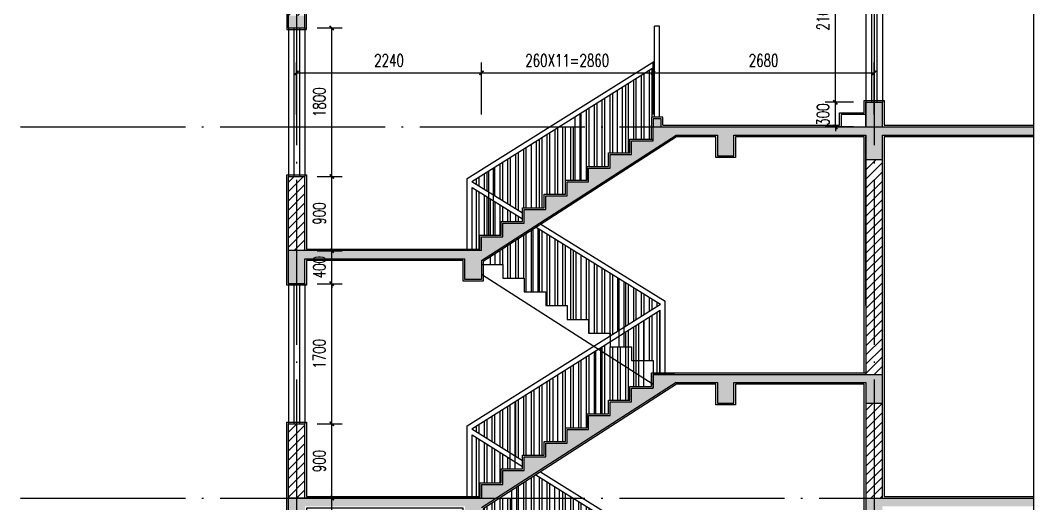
# Model space of a CAD drawing. Extents: x -4747 to 1060961, y -766984 to 396631.
# Drawn here: x 435356 to 447745, y -355230 to -349373 of the extents above; entities that cross this region are included whole.
import ezdxf

# ---------------------------------------------------------------- set-up
doc = ezdxf.new("R2010")
doc.units = 0
doc.header["$LTSCALE"] = 1000
doc.header["$MEASUREMENT"] = 0
doc.linetypes.add('DOTE', pattern=[2.42, 2, -0.2, 0.02, -0.2])
doc.layers.get('0').update_dxf_attribs({"linetype": 'CONTINUOUS'})
doc.layers.get('DEFPOINTS').update_dxf_attribs({"linetype": 'CONTINUOUS'})
for name, color, linetype in [('DIM_SYMB', 3, 'CONTINUOUS'), ('DOTE', 1, 'DOTE'), ('PUB_DIM', 3, 'CONTINUOUS'), ('STAIR', 2, 'CONTINUOUS'), ('WALL', 6, 'CONTINUOUS'), ('WINDOW', 4, 'CONTINUOUS'), ('剖面填充', 147, 'CONTINUOUS'), ('栏杆', 56, 'CONTINUOUS'), ('详图线条', 9, 'CONTINUOUS')]:
    doc.layers.add(name, color=color, linetype=linetype)
doc.styles.add('DIM_FONT', font='SIMPLEX', dxfattribs={"width": 0.7, "bigfont": 'GBCBIG'})
doc.dimstyles.new('DIMN50', dxfattribs={"dimscale": 0.5, "dimtxt": 300, "dimasz": 100, "dimexe": 250, "dimexo": 300, "dimgap": 150, "dimtad": 1, "dimdec": 0, "dimzin": 0, "dimtxsty": 'DIM_FONT', "dimblk": 'ARCHTICK', "dimcen": 0.09, "dimclrt": 7, "dimazin": 3, "dimtfac": 1, "dimtdec": 0, "dimtix": 1, "dimtmove": 0, "dimatfit": 3, "dimtolj": 1, "dimtzin": 0})

# ---------------------------------------------------------------- blocks, each defined once
blk = doc.blocks.new('_ARCHTICK')
at = {"color": 0, "linetype": 'BYBLOCK', "const_width": 0.4}
blk.add_lwpolyline([(-0.5, -0.5), (0.5, 0.5)], dxfattribs=at)
blk = doc.blocks.new('*D317')
at = {"layer": 'DEFPOINTS', "color": 0}
for p in [(445234, -350364), (445604, -350364), (445604, -350664)]:
    blk.add_point(p, dxfattribs=at)
at = {"layer": 'PUB_DIM', "color": 0}
for p, q in [((445454, -350364), (445109, -350364)), ((445234, -350364), (445234, -350314)), ((445234, -350664), (445234, -350364)), ((445454, -350664), (445109, -350664)), ((445234, -350664), (445234, -350714))]:
    blk.add_line(p, q, dxfattribs=at)
at = {"layer": 'PUB_DIM', "color": 0, "xscale": 50, "yscale": 50, "zscale": 50}
for p, rotation in [((445234, -350364), 270), ((445234, -350664), 90)]:
    blk.add_blockref('_ARCHTICK', p, dxfattribs=dict(at, rotation=rotation))
at = {"layer": 'PUB_DIM', "color": 7, "insert": (445084, -350514), "char_height": 150, "attachment_point": 5, "rotation": 90, "style": 'DIM_FONT'}
blk.add_mtext('\\A1;300', dxfattribs=at)
blk = doc.blocks.new('*D318')
at = {"layer": 'DEFPOINTS', "color": 0}
for p in [(445234, -348264), (445604, -348264), (445604, -350364)]:
    blk.add_point(p, dxfattribs=at)
at = {"layer": 'PUB_DIM', "color": 0}
for p, q in [((445454, -348264), (445109, -348264)), ((445234, -350364), (445234, -348264)), ((445454, -350364), (445109, -350364))]:
    blk.add_line(p, q, dxfattribs=at)
at = {"layer": 'PUB_DIM', "color": 0, "xscale": 50, "yscale": 50, "zscale": 50}
for p, rotation in [((445234, -348264), 90), ((445234, -350364), 270)]:
    blk.add_blockref('_ARCHTICK', p, dxfattribs=dict(at, rotation=rotation))
at = {"layer": 'PUB_DIM', "color": 7, "insert": (445084, -349314), "char_height": 150, "attachment_point": 5, "rotation": 90, "style": 'DIM_FONT'}
blk.add_mtext('\\A1;2100', dxfattribs=at)
blk = doc.blocks.new('*D325')
at = {"layer": 'DEFPOINTS', "color": 0}
for p in [(438804, -355164), (439130, -355164), (438804, -356464)]:
    blk.add_point(p, dxfattribs=at)
at = {"layer": 'PUB_DIM', "color": 0}
for p, q in [((438954, -355164), (439255, -355164)), ((439130, -356464), (439130, -355164)), ((438954, -356464), (439255, -356464))]:
    blk.add_line(p, q, dxfattribs=at)
at = {"layer": 'PUB_DIM', "color": 0, "xscale": 50, "yscale": 50, "zscale": 50}
for p, rotation in [((439130, -355164), 90), ((439130, -356464), 270)]:
    blk.add_blockref('_ARCHTICK', p, dxfattribs=dict(at, rotation=rotation))
at = {"layer": 'PUB_DIM', "color": 7, "insert": (438980, -355814), "char_height": 150, "attachment_point": 5, "rotation": 90, "style": 'DIM_FONT'}
blk.add_mtext('\\A1;1300', dxfattribs=at)
blk = doc.blocks.new('*D326')
at = {"layer": 'DEFPOINTS', "color": 0}
for p in [(438804, -354264), (439130, -354264), (438804, -355164)]:
    blk.add_point(p, dxfattribs=at)
at = {"layer": 'PUB_DIM', "color": 0}
for p, q in [((438954, -354264), (439255, -354264)), ((439130, -355164), (439130, -354264)), ((438954, -355164), (439255, -355164))]:
    blk.add_line(p, q, dxfattribs=at)
at = {"layer": 'PUB_DIM', "color": 0, "xscale": 50, "yscale": 50, "zscale": 50}
for p, rotation in [((439130, -354264), 90), ((439130, -355164), 270)]:
    blk.add_blockref('_ARCHTICK', p, dxfattribs=dict(at, rotation=rotation))
at = {"layer": 'PUB_DIM', "color": 7, "insert": (438980, -354714), "char_height": 150, "attachment_point": 5, "rotation": 90, "style": 'DIM_FONT'}
blk.add_mtext('\\A1;900', dxfattribs=at)
blk = doc.blocks.new('*D327')
at = {"layer": 'DEFPOINTS', "color": 0}
for p in [(438804, -352564), (439130, -352564), (438804, -354264)]:
    blk.add_point(p, dxfattribs=at)
at = {"layer": 'PUB_DIM', "color": 0}
for p, q in [((438954, -352564), (439255, -352564)), ((439130, -354264), (439130, -352564)), ((438954, -354264), (439255, -354264))]:
    blk.add_line(p, q, dxfattribs=at)
at = {"layer": 'PUB_DIM', "color": 0, "xscale": 50, "yscale": 50, "zscale": 50}
for p, rotation in [((439130, -352564), 90), ((439130, -354264), 270)]:
    blk.add_blockref('_ARCHTICK', p, dxfattribs=dict(at, rotation=rotation))
at = {"layer": 'PUB_DIM', "color": 7, "insert": (438980, -353414), "char_height": 150, "attachment_point": 5, "rotation": 90, "style": 'DIM_FONT'}
blk.add_mtext('\\A1;1700', dxfattribs=at)
blk = doc.blocks.new('*D328')
at = {"layer": 'DEFPOINTS', "color": 0}
for p in [(438804, -352164), (439130, -352164), (438804, -352564)]:
    blk.add_point(p, dxfattribs=at)
at = {"layer": 'PUB_DIM', "color": 0}
for p, q in [((438954, -352164), (439255, -352164)), ((439130, -352164), (439130, -352114)), ((439130, -352564), (439130, -352164)), ((438954, -352564), (439255, -352564)), ((439130, -352564), (439130, -352614))]:
    blk.add_line(p, q, dxfattribs=at)
at = {"layer": 'PUB_DIM', "color": 0, "xscale": 50, "yscale": 50, "zscale": 50}
for p, rotation in [((439130, -352164), 270), ((439130, -352564), 90)]:
    blk.add_blockref('_ARCHTICK', p, dxfattribs=dict(at, rotation=rotation))
at = {"layer": 'PUB_DIM', "color": 7, "insert": (438980, -352364), "char_height": 150, "attachment_point": 5, "rotation": 90, "style": 'DIM_FONT'}
blk.add_mtext('\\A1;400', dxfattribs=at)
blk = doc.blocks.new('*D329')
at = {"layer": 'DEFPOINTS', "color": 0}
for p in [(438804, -351264), (439130, -351264), (438804, -352164)]:
    blk.add_point(p, dxfattribs=at)
at = {"layer": 'PUB_DIM', "color": 0}
for p, q in [((438954, -351264), (439255, -351264)), ((439130, -352164), (439130, -351264)), ((438954, -352164), (439255, -352164))]:
    blk.add_line(p, q, dxfattribs=at)
at = {"layer": 'PUB_DIM', "color": 0, "xscale": 50, "yscale": 50, "zscale": 50}
for p, rotation in [((439130, -351264), 90), ((439130, -352164), 270)]:
    blk.add_blockref('_ARCHTICK', p, dxfattribs=dict(at, rotation=rotation))
at = {"layer": 'PUB_DIM', "color": 7, "insert": (438980, -351714), "char_height": 150, "attachment_point": 5, "rotation": 90, "style": 'DIM_FONT'}
blk.add_mtext('\\A1;900', dxfattribs=at)
blk = doc.blocks.new('*D330')
at = {"layer": 'DEFPOINTS', "color": 0}
for p in [(438804, -349464), (439130, -349464), (438804, -351264)]:
    blk.add_point(p, dxfattribs=at)
at = {"layer": 'PUB_DIM', "color": 0}
for p, q in [((438954, -349464), (439255, -349464)), ((439130, -351264), (439130, -349464)), ((438954, -351264), (439255, -351264))]:
    blk.add_line(p, q, dxfattribs=at)
at = {"layer": 'PUB_DIM', "color": 0, "xscale": 50, "yscale": 50, "zscale": 50}
for p, rotation in [((439130, -349464), 90), ((439130, -351264), 270)]:
    blk.add_blockref('_ARCHTICK', p, dxfattribs=dict(at, rotation=rotation))
at = {"layer": 'PUB_DIM', "color": 7, "insert": (438980, -350364), "char_height": 150, "attachment_point": 5, "rotation": 90, "style": 'DIM_FONT'}
blk.add_mtext('\\A1;1800', dxfattribs=at)
blk = doc.blocks.new('*D332')
at = {"layer": 'DEFPOINTS', "color": 0}
for p in [(440944, -350008), (438704, -350664), (440944, -350664)]:
    blk.add_point(p, dxfattribs=at)
at = {"layer": 'PUB_DIM', "color": 0}
for p, q in [((438704, -350514), (438704, -349883)), ((440944, -350514), (440944, -349883)), ((438704, -350008), (440944, -350008))]:
    blk.add_line(p, q, dxfattribs=at)
at = {"layer": 'PUB_DIM', "color": 0, "xscale": 50, "yscale": 50, "zscale": 50, "rotation": 180}
blk.add_blockref('_ARCHTICK', (438704, -350008), dxfattribs=at)
at = {"layer": 'PUB_DIM', "color": 0, "xscale": 50, "yscale": 50, "zscale": 50}
blk.add_blockref('_ARCHTICK', (440944, -350008), dxfattribs=at)
at = {"layer": 'PUB_DIM', "color": 7, "insert": (439824, -349858), "char_height": 150, "attachment_point": 5, "style": 'DIM_FONT'}
blk.add_mtext('\\A1;2240', dxfattribs=at)
blk = doc.blocks.new('*D333')
at = {"layer": 'DEFPOINTS', "color": 0}
for p in [(443024, -350008), (440944, -350664), (443024, -350664)]:
    blk.add_point(p, dxfattribs=at)
at = {"layer": 'PUB_DIM', "color": 0}
for p, q in [((440944, -350514), (440944, -349883)), ((443024, -350514), (443024, -349883)), ((440944, -350008), (443024, -350008))]:
    blk.add_line(p, q, dxfattribs=at)
at = {"layer": 'PUB_DIM', "color": 0, "xscale": 50, "yscale": 50, "zscale": 50, "rotation": 180}
blk.add_blockref('_ARCHTICK', (440944, -350008), dxfattribs=at)
at = {"layer": 'PUB_DIM', "color": 0, "xscale": 50, "yscale": 50, "zscale": 50}
blk.add_blockref('_ARCHTICK', (443024, -350008), dxfattribs=at)
at = {"layer": 'PUB_DIM', "color": 7, "insert": (441984, -349858), "char_height": 150, "attachment_point": 5, "style": 'DIM_FONT'}
blk.add_mtext('\\A1;260X11=2860', dxfattribs=at)
blk = doc.blocks.new('*D334')
at = {"layer": 'DEFPOINTS', "color": 0}
for p in [(445704, -350008), (443024, -350664), (445704, -350664)]:
    blk.add_point(p, dxfattribs=at)
at = {"layer": 'PUB_DIM', "color": 0}
for p, q in [((443024, -350514), (443024, -349883)), ((445704, -350514), (445704, -349883)), ((443024, -350008), (445704, -350008))]:
    blk.add_line(p, q, dxfattribs=at)
at = {"layer": 'PUB_DIM', "color": 0, "xscale": 50, "yscale": 50, "zscale": 50, "rotation": 180}
blk.add_blockref('_ARCHTICK', (443024, -350008), dxfattribs=at)
at = {"layer": 'PUB_DIM', "color": 0, "xscale": 50, "yscale": 50, "zscale": 50}
blk.add_blockref('_ARCHTICK', (445704, -350008), dxfattribs=at)
at = {"layer": 'PUB_DIM', "color": 7, "insert": (444364, -349858), "char_height": 150, "attachment_point": 5, "style": 'DIM_FONT'}
blk.add_mtext('\\A1;2680', dxfattribs=at)

msp = doc.modelspace()

# ---------------------------------------------------------------- hatches: boundary and pattern name
at = {"layer": '剖面填充'}
h = msp.add_hatch(dxfattribs=at)
h.set_pattern_fill('钢筋混凝土', color=256, scale=50, style=0)
h.set_pattern_definition([(45, (-134139.53, 222138.95), (-88.388348, 88.388348), []), (50, (-134139.53, 222138.95), (358.63009, -31.37607), [37.5, -412.5]), (355, (-134139.53, 222138.95), (-69.37567, 376.09607), [30, -330]), (100.4514, (-134109.64, 222136.33), (289.25469, 344.71977), [31.8701, -350.57106]), (46.1842, (-134139.53, 222238.95), (533.62052, -82.7595), [56.25, -618.75]), (96.6356, (-134095.06, 222232.05), (467.33135, 487.05894), [47.80514, -525.8565]), (351.1842, (-134139.53, 222238.95), (467.33097, 487.0593), [45, -495]), (21, (-134089.53, 222213.95), (298.45353, -201.30945), [37.5, -412.5]), (326, (-134089.53, 222213.95), (121.65767, 362.57502), [30, -330]), (71.4514, (-134064.66, 222197.17), (420.11131, 161.26525), [31.8701, -350.57106]), (37.5, (-134139.53, 222138.95), (6.079928, 166.446927), [0, -326, 0, -335, 0, -331.25]), (7.5, (-134139.53, 222138.95), (131.53477, 197.205856), [0, -191, 0, -318.5, 0, -126.25]), (327.5, (-134251.03, 222138.95), (266.911218, -11.277436), [0, -125, 0, -390, 0, -517.5]), (317.5, (-134301.03, 222138.95), (291.593085, 50.05249), [0, -162.5, 0, -259, 0, -367.5])])
h.paths.add_polyline_path([(446803.7, -347663.6), (445803.7, -347663.6), (445803.7, -347063.6), (445703.7, -347063.6), (445703.7, -347663.6), (438703.7, -347663.6), (438703.7, -347063.6), (438603.7, -347063.6), (438603.7, -347663.6), (438603.7, -348263.6), (438803.7, -348263.6), (438803.7, -347763.6), (445603.7, -347763.6), (445603.7, -348263.6), (445803.7, -348263.6), (445803.7, -347763.6), (446803.7, -347763.6)])
h.paths.add_polyline_path([(438803.7, -349313.6), (438603.7, -349313.6), (438603.7, -349463.6), (438803.7, -349463.6)])
h.paths.add_polyline_path([(445803.7, -350363.6), (445603.7, -350363.6), (445603.7, -350663.6), (445803.7, -350663.6)])
h.paths.add_polyline_path([(445803.7, -350763.6), (447640.5, -350763.6), (447640.5, -350663.6), (445603.7, -350663.6), (443123.7, -350663.6), (443123.7, -350563.6), (443023.7, -350563.6), (443023.7, -350663.6), (443023.7, -350830.3), (442763.7, -350830.3), (442763.7, -350997), (442503.7, -350997), (442503.7, -351163.6), (442243.7, -351163.6), (442243.7, -351330.3), (441983.7, -351330.3), (441983.7, -351497), (441723.7, -351497), (441723.7, -351663.6), (441463.7, -351663.6), (441463.7, -351830.3), (441203.7, -351830.3), (441203.7, -351997), (440943.7, -351997), (440943.7, -352163.6), (438603.7, -352163.6), (438603.7, -352563.6), (438803.7, -352563.6), (438803.7, -352263.6), (440743.7, -352263.6), (440743.7, -352513.6), (440943.7, -352513.6), (440943.7, -352282.5), (443304.1, -350763.6), (443803.7, -350763.6), (443803.7, -351013.6), (444003.7, -351013.6), (444003.7, -350763.6), (445603.7, -350763.6), (445603.7, -351063.6), (445803.7, -351063.6)])
h.paths.add_polyline_path([(444003.7, -353763.6), (445603.7, -353763.6), (445603.7, -354013.6), (445803.7, -354013.6), (445803.7, -353763.6), (445803.7, -353663.6), (443023.7, -353663.6), (443023.7, -353830.3), (442763.7, -353830.3), (442763.7, -353997), (442503.7, -353997), (442503.7, -354163.6), (442243.7, -354163.6), (442243.7, -354330.3), (441983.7, -354330.3), (441983.7, -354497), (441723.7, -354497), (441723.7, -354663.6), (441463.7, -354663.6), (441463.7, -354830.3), (441203.7, -354830.3), (441203.7, -354997), (440943.7, -354997), (440943.7, -355163.6), (438603.7, -355163.6), (438603.7, -355563.6), (438803.7, -355563.6), (438803.7, -355263.6), (440743.7, -355263.6), (440743.7, -355513.6), (440943.7, -355513.6), (440943.7, -355282.5), (443304.1, -353763.6), (443803.7, -353763.6), (443803.7, -354013.6), (444003.7, -354013.6)])
h.paths.add_polyline_path([(445803.7, -355263.6), (447640.5, -355263.6), (447640.5, -355163.6), (445603.7, -355163.6), (445603.7, -355513.6), (445803.7, -355513.6)])
h = msp.add_hatch(dxfattribs=at)
h.set_pattern_fill('ANSI31', color=256, scale=50, style=0)
h.set_pattern_definition([(45, (-134139.53, 222138.95), (-56.126601, 56.126601), [])])
h.paths.add_polyline_path([(445803.7, -365713.6), (445603.7, -365713.6), (445603.7, -367663.6), (445803.7, -367663.6)])
h.paths.add_polyline_path([(445803.7, -361513.6), (445603.7, -361513.6), (445603.7, -365363.6), (445803.7, -365363.6)])
h.paths.add_polyline_path([(438803.7, -363663.6), (438603.7, -363663.6), (438603.7, -365113.6), (438803.7, -365113.6)])
h.paths.add_polyline_path([(438803.7, -362363.6), (438603.7, -362363.6), (438603.7, -363263.6), (438803.7, -363263.6)])
h.paths.add_polyline_path([(438803.7, -359563.6), (438603.7, -359563.6), (438603.7, -360413.6), (438803.7, -360413.6)])
h.paths.add_polyline_path([(445803.7, -357513.6), (445603.7, -357513.6), (445603.7, -358913.6), (445803.7, -358913.6)])
h.paths.add_polyline_path([(438803.7, -358283.6), (438803.7, -358263.6), (438603.7, -358263.6), (438603.7, -359163.6), (438803.7, -359163.6)])
h.paths.add_polyline_path([(438803.7, -355563.6), (438603.7, -355563.6), (438603.7, -356313.6), (438803.7, -356313.6)])
h.paths.add_polyline_path([(438803.7, -354263.6), (438603.7, -354263.6), (438603.7, -355163.6), (438803.7, -355163.6)])
h.paths.add_polyline_path([(445803.7, -355513.6), (445603.7, -355513.6), (445603.7, -357163.6), (445803.7, -357163.6)])
h.paths.add_polyline_path([(445803.7, -354013.6), (445603.7, -354013.6), (445603.7, -355163.6), (445803.7, -355163.6)])
h.paths.add_polyline_path([(445803.7, -351063.6), (445603.7, -351063.6), (445603.7, -353663.6), (445803.7, -353663.6)])
h.paths.add_polyline_path([(438803.7, -351263.6), (438603.7, -351263.6), (438603.7, -352163.6), (438803.7, -352163.6)])
h.paths.add_polyline_path([(438803.7, -348263.6), (438603.7, -348263.6), (438603.7, -349313.6), (438803.7, -349313.6)])
at = {"layer": '栏杆', "linetype": 'BYBLOCK'}
h = msp.add_hatch(dxfattribs=at)
h.set_pattern_fill('ANSI32', color=256, scale=20, angle=45, style=0)
h.set_pattern_definition([(90, (-134139.53, 222138.95), (-95.25, 7e-15), []), (90, (-134107.78, 222170.7), (-95.25, 7e-15), [])])
h.paths.add_polyline_path([(441372.1, -363067.3), (441198.9, -362960.6), (440912.1, -363138.7), (440912.1, -363586.7), (441003.7, -363586.7), (441003.7, -363748.2), (441263.7, -363748.2), (441263.7, -363909.8), (441372.1, -363909.8)])
h.paths.add_polyline_path([(440852.1, -363176), (440503.7, -363392.5), (440503.7, -363425.2), (440743.7, -363425.2), (440743.7, -363586.7), (440852.1, -363586.7)])
h.paths.add_polyline_path([(440852.1, -362746.9), (440632.1, -362611.3), (440632.1, -363082.1), (440723.7, -363082.1), (440723.7, -362920.5), (440852.1, -362920.5)])
h.paths.add_polyline_path([(440572.1, -362574.3), (440372.1, -362451.1), (440372.1, -363243.6), (440463.7, -363243.6), (440463.7, -363082.1), (440572.1, -363082.1)])
h.paths.add_polyline_path([(440572.1, -362252.7), (440369.2, -362378.8), (440572.1, -362503.8)])
h.paths.add_polyline_path([(441092.1, -361929.6), (440632.1, -362215.4), (440632.1, -362540.8), (440986.2, -362759), (441092.1, -362759)])
h.paths.add_polyline_path([(441612.1, -361606.6), (441152.1, -361892.4), (441152.1, -362759), (441243.7, -362759), (441243.7, -362597.5), (441503.7, -362597.5), (441503.7, -362435.9), (441612.1, -362435.9)])
h.paths.add_polyline_path([(442132.1, -361283.5), (441672.1, -361569.3), (441672.1, -362435.9), (441763.7, -362435.9), (441763.7, -362274.4), (442023.7, -362274.4), (442023.7, -362112.9), (442132.1, -362112.9)])
h.paths.add_polyline_path([(442652.1, -361163.6), (442325, -361163.6), (442192.1, -361246.2), (442192.1, -362112.9), (442283.7, -362112.9), (442283.7, -361951.3), (442543.7, -361951.3), (442543.7, -361789.8), (442652.1, -361789.8)])
h.paths.add_polyline_path([(442652.1, -360960.4), (442325, -361163.6), (442652.1, -361163.6)])
h.paths.add_polyline_path([(443172.1, -361005.7), (442880.3, -360818.7), (442712.1, -360923.1), (442712.1, -361163.6), (443172.1, -361163.6)])
h.paths.add_polyline_path([(443172.1, -361163.6), (442712.1, -361163.6), (442712.1, -361789.8), (442803.7, -361789.8), (442803.7, -361628.2), (443063.7, -361628.2), (443063.7, -361466.7), (443172.1, -361466.7)])
h.paths.add_polyline_path([(443418.4, -361163.6), (443232.1, -361163.6), (443232.1, -361466.7), (443323.7, -361466.7), (443323.7, -361305.2), (443583.7, -361305.2), (443583.7, -361269.6)])
h.paths.add_polyline_path([(443603.7, -360997), (443343.7, -360997), (443343.7, -360830.3), (443232.1, -360830.3), (443232.1, -361044.2), (443418.4, -361163.6), (443583.7, -361163.6), (443583.7, -361143.6), (443603.7, -361143.6)])
h.paths.add_polyline_path([(443692.1, -360314.3), (443252.1, -360587.6), (443252.1, -360830.3), (443343.7, -360830.3), (443343.7, -360997), (443603.7, -360997), (443603.7, -361143.6), (443692.1, -361143.6)])
h.paths.add_polyline_path([(443252.1, -360015.7), (443252.1, -360517), (443641.3, -360275.2)])
h.paths.add_polyline_path([(443192.1, -359975.7), (442732.1, -359669.1), (442732.1, -360497), (442823.7, -360497), (442823.7, -360663.6), (443016.1, -360663.6), (443192.1, -360554.3)])
h.paths.add_polyline_path([(442672.1, -359629.1), (442212.1, -359322.5), (442212.1, -360163.6), (442303.7, -360163.6), (442303.7, -360330.3), (442563.7, -360330.3), (442563.7, -360497), (442672.1, -360497)])
h.paths.add_polyline_path([(442152.1, -359282.5), (441692.1, -358975.9), (441692.1, -359830.3), (441783.7, -359830.3), (441783.7, -359997), (442043.7, -359997), (442043.7, -360163.6), (442152.1, -360163.6)])
h.paths.add_polyline_path([(441632.1, -358935.9), (441577.8, -358899.7), (441172.1, -359159.8), (441172.1, -359497), (441263.7, -359497), (441263.7, -359663.6), (441523.7, -359663.6), (441523.7, -359830.3), (441632.1, -359830.3)])
h.paths.add_polyline_path([(441032.1, -358536), (440832.1, -358402.7), (440832.1, -359143.6), (440923.7, -359143.6), (440923.7, -358977), (441032.1, -358977)])
h.paths.add_polyline_path([(441032.1, -358196.9), (440826.7, -358327), (441032.1, -358463.9)])
h.paths.add_polyline_path([(441552.1, -357867.7), (441092.1, -358158.9), (441092.1, -358503.9), (441443.7, -358738.2), (441443.7, -358643.6), (441552.1, -358643.6)])
h.paths.add_polyline_path([(442072.1, -357538.4), (441612.1, -357829.7), (441612.1, -358643.6), (441703.7, -358643.6), (441703.7, -358477), (441963.7, -358477), (441963.7, -358310.3), (442072.1, -358310.3)])
h.paths.add_polyline_path([(442592.1, -357209.1), (442132.1, -357500.4), (442132.1, -358310.3), (442223.7, -358310.3), (442223.7, -358143.6), (442483.7, -358143.6), (442483.7, -357977), (442592.1, -357977)])
h.paths.add_polyline_path([(443112.1, -356879.8), (442652.1, -357171.1), (442652.1, -357977), (442743.7, -357977), (442743.7, -357810.3), (443003.7, -357810.3), (443003.7, -357643.6), (443112.1, -357643.6)])
h.paths.add_polyline_path([(443172.1, -356877.5), (443172.1, -357643.6), (443263.7, -357643.6), (443263.7, -357477), (443523.7, -357477), (443523.7, -357310.3), (443632.1, -357310.3), (443632.1, -357172.4)])
h.paths.add_polyline_path([(443543.7, -356830.3), (443283.7, -356830.3), (443283.7, -356771.1), (443172.1, -356841.8), (443172.1, -356877.5), (443632.1, -357172.4), (443632.1, -356997), (443543.7, -356997)])
h.paths.add_polyline_path([(443632.1, -356550.5), (443452.1, -356664.5), (443452.1, -356830.3), (443543.7, -356830.3), (443543.7, -356997), (443632.1, -356997)])
h.paths.add_polyline_path([(443892.1, -356385.9), (443692.1, -356512.5), (443692.1, -356997), (443803.7, -356997), (443803.7, -357143.6), (443892.1, -357143.6)])
h.paths.add_polyline_path([(443452.1, -356035.1), (443452.1, -356593.5), (443892.1, -356314.9), (443892.1, -356310.1)])
h.paths.add_polyline_path([(443392.1, -355997.6), (442932.1, -355710), (442932.1, -356497), (443023.7, -356497), (443023.7, -356663.6), (443283.7, -356663.6), (443283.7, -356700.1), (443392.1, -356631.5)])
h.paths.add_polyline_path([(442872.1, -355672.5), (442412.1, -355385), (442412.1, -356163.6), (442503.7, -356163.6), (442503.7, -356330.3), (442763.7, -356330.3), (442763.7, -356497), (442872.1, -356497)])
h.paths.add_polyline_path([(442352.1, -355347.5), (442058, -355163.6), (441892.1, -355163.6), (441892.1, -355830.3), (441983.7, -355830.3), (441983.7, -355997), (442243.7, -355997), (442243.7, -356163.6), (442352.1, -356163.6)])
h.paths.add_polyline_path([(441892.1, -355059.9), (441892.1, -355163.6), (442058, -355163.6)])
h.paths.add_polyline_path([(441832.1, -355022.4), (441605.3, -354880.6), (441372.1, -355030.7), (441372.1, -355163.6), (441832.1, -355163.6)])
h.paths.add_polyline_path([(441832.1, -355163.6), (441372.1, -355163.6), (441372.1, -355497), (441463.7, -355497), (441463.7, -355663.6), (441723.7, -355663.6), (441723.7, -355830.3), (441832.1, -355830.3)])
h.paths.add_polyline_path([(441312.1, -355163.6), (441165.5, -355163.6), (440963.7, -355293.5), (440963.7, -355330.3), (441203.7, -355330.3), (441203.7, -355497), (441312.1, -355497)])
h.paths.add_polyline_path([(441292.1, -354684.9), (440832.1, -354397.3), (440832.1, -355143.6), (440923.7, -355143.6), (440923.7, -354977), (441183.7, -354977), (441183.7, -354810.3), (441292.1, -354810.3)])
h.paths.add_polyline_path([(441292.1, -354032.3), (440828.6, -354324.4), (441292.1, -354614.1)])
h.paths.add_polyline_path([(441812.1, -353704.7), (441352.1, -353994.5), (441352.1, -354651.6), (441443.7, -354708.9), (441443.7, -354643.6), (441703.7, -354643.6), (441703.7, -354477), (441812.1, -354477)])
h.paths.add_polyline_path([(442332.1, -353377.1), (441872.1, -353666.9), (441872.1, -354477), (441963.7, -354477), (441963.7, -354310.3), (442223.7, -354310.3), (442223.7, -354143.6), (442332.1, -354143.6)])
h.paths.add_polyline_path([(442852.1, -353672.4), (442392.1, -353377.5), (442392.1, -354143.6), (442483.7, -354143.6), (442483.7, -353977), (442743.7, -353977), (442743.7, -353810.3), (442852.1, -353810.3)])
h.paths.add_polyline_path([(442763.7, -353330.3), (442503.7, -353330.3), (442503.7, -353268.9), (442392.1, -353339.3), (442392.1, -353377.5), (442852.1, -353672.4), (442852.1, -353497), (442763.7, -353497)])
h.paths.add_polyline_path([(442852.1, -353049.4), (442672.1, -353162.8), (442672.1, -353330.3), (442763.7, -353330.3), (442763.7, -353497), (442852.1, -353497)])
h.paths.add_polyline_path([(443112.1, -352885.6), (442912.1, -353011.6), (442912.1, -353497), (443023.7, -353497), (443023.7, -353643.6), (443112.1, -353643.6)])
h.paths.add_polyline_path([(442672.1, -352537.5), (442672.1, -353091.9), (443112.1, -352814.7), (443112.1, -352810.3)])
h.paths.add_polyline_path([(442612.1, -352500.3), (442152.1, -352215.1), (442152.1, -352997), (442243.7, -352997), (442243.7, -353163.6), (442503.7, -353163.6), (442503.7, -353198), (442612.1, -353129.7)])
h.paths.add_polyline_path([(442092.1, -352177.9), (441632.1, -351892.8), (441632.1, -352663.6), (441723.7, -352663.6), (441723.7, -352830.3), (441983.7, -352830.3), (441983.7, -352997), (442092.1, -352997)])
h.paths.add_polyline_path([(441572.1, -351902), (441112.1, -352198), (441112.1, -352330.3), (441203.7, -352330.3), (441203.7, -352497), (441463.7, -352497), (441463.7, -352663.6), (441572.1, -352663.6)])
h.paths.add_polyline_path([(441112.1, -351570.4), (441112.1, -351977), (441183.7, -351977), (441183.7, -351810.3), (441443.7, -351810.3), (441443.7, -351776)])
h.paths.add_polyline_path([(441032.1, -351520.8), (440832.1, -351396.8), (440832.1, -352143.6), (440923.7, -352143.6), (440923.7, -351977), (441032.1, -351977)])
h.paths.add_polyline_path([(441032.1, -351196.8), (440828.9, -351324.3), (441032.1, -351450.2)])
h.paths.add_polyline_path([(441552.1, -350870.8), (441092.1, -351159.2), (441092.1, -351487.4), (441443.7, -351705.4), (441443.7, -351643.6), (441552.1, -351643.6)])
h.paths.add_polyline_path([(442080.9, -350663.6), (441882.5, -350663.6), (441612.1, -350833.2), (441612.1, -351643.6), (441703.7, -351643.6), (441703.7, -351477), (441963.7, -351477), (441963.7, -351310.3), (442080.9, -351310.3)])
h.paths.add_polyline_path([(442592.1, -350663.6), (442140.9, -350663.6), (442140.9, -351310.3), (442223.7, -351310.3), (442223.7, -351143.6), (442483.7, -351143.6), (442483.7, -350977), (442592.1, -350977)])
h.paths.add_polyline_path([(442592.1, -350218.7), (442140.9, -350501.6), (442140.9, -350663.6), (442592.1, -350663.6)])
h.paths.add_polyline_path([(443043.7, -349935.5), (442652.1, -350181), (442652.1, -350663.6), (443003.7, -350663.6), (443003.7, -350543.6), (443043.7, -350543.6)])
h.paths.add_polyline_path([(443003.7, -350663.6), (442652.1, -350663.6), (442652.1, -350977), (442743.7, -350977), (442743.7, -350810.3), (443003.7, -350810.3)])

# ---------------------------------------------------------------- linework, layer by layer
at = {"layer": 'DIM_SYMB'}
msp.add_lwpolyline([(447640.5, -368846.5), (447640.5, -358161.3), (447535.5, -358123.1), (447745.5, -358086.1), (447640.5, -358048.8), (447640.5, -347363.6)], dxfattribs=at)
at = {"layer": 'DOTE'}
for p, q in [((438703.7, -346465.4), (438703.7, -369165.2)), ((445703.7, -346465.4), (445703.7, -369165.2))]:
    msp.add_line(p, q, dxfattribs=at)
at = {"layer": 'DOTE', "elevation": 1435.2}
for points in [[(435356.3, -350663.6), (447640.5, -350663.6)], [(435356.3, -355163.6), (447640.5, -355163.6)]]:
    msp.add_lwpolyline(points, dxfattribs=at)
at = {"layer": 'STAIR', "elevation": 1435.2}
for points in [[(445603.7, -350513.6), (445603.7, -350513.6), (445303.7, -350513.6), (445303.7, -350663.6)], [(440943.7, -352330.3), (440943.7, -352330.3), (441203.7, -352330.3)], [(441203.7, -352330.3), (441203.7, -352497), (441463.7, -352497)], [(440943.7, -352449.1), (443023.7, -353782.4)], [(441463.7, -352497), (441463.7, -352663.6), (441723.7, -352663.6)], [(441723.7, -352663.6), (441723.7, -352830.3), (441983.7, -352830.3)], [(441983.7, -352830.3), (441983.7, -352997), (442243.7, -352997)], [(442243.7, -352997), (442243.7, -353163.6), (442503.7, -353163.6)], [(442503.7, -353163.6), (442503.7, -353330.3), (442763.7, -353330.3)], [(442763.7, -353330.3), (442763.7, -353497), (443023.7, -353497)], [(443023.7, -353497), (443023.7, -353663.6), (443283.7, -353663.6)]]:
    msp.add_lwpolyline(points, dxfattribs=at)
msp.add_lwpolyline([(440943.7, -355163.6), (440943.7, -355163.6)], close=True, dxfattribs=at)
at = {"layer": 'WALL', "elevation": 1435.2}
for points in [[(438603.7, -349463.6), (438603.7, -347663.6)], [(438803.7, -349463.6), (438803.7, -347763.6)], [(438803.7, -349463.6), (438803.7, -347763.6)], [(438603.7, -349463.6), (438803.7, -349463.6)], [(445603.7, -350663.6), (445603.7, -350363.6)], [(445603.7, -350363.6), (445603.7, -350663.6)], [(445603.7, -350363.6), (445803.7, -350363.6)], [(445803.7, -350663.6), (445803.7, -350363.6)], [(443123.7, -350663.6), (443123.7, -350563.6), (443023.7, -350563.6), (443023.7, -350663.6)], [(443023.7, -350830.3), (443023.7, -350663.6), (443023.7, -350663.6)], [(443023.7, -350830.3), (443023.7, -350663.6)], [(443123.7, -350663.6), (443283.7, -350663.6)], [(443123.7, -350663.6), (445803.7, -350663.6)], [(443123.7, -350663.6), (445803.7, -350663.6)], [(445603.7, -350663.6), (447640.5, -350663.6)], [(440943.7, -352282.5), (443304.1, -350763.6)], [(440943.7, -352163.6), (440943.7, -351997), (441203.7, -351997), (441203.7, -351830.3), (441463.7, -351830.3), (441463.7, -351663.6), (441723.7, -351663.6), (441723.7, -351497), (441983.7, -351497), (441983.7, -351330.3), (442243.7, -351330.3), (442243.7, -351163.6), (442503.7, -351163.6), (442503.7, -350997), (442763.7, -350997), (442763.7, -350830.3), (443023.7, -350830.3)], [(443304.1, -350763.6), (443803.7, -350763.6)], [(443803.7, -350763.6), (443803.7, -351013.6), (444003.7, -351013.6), (444003.7, -350763.6)], [(444003.7, -350763.6), (445603.7, -350763.6)], [(445603.7, -352830.3), (445603.7, -350763.6)], [(445603.7, -350763.6), (445603.7, -353663.6)], [(445803.7, -355163.6), (445803.7, -350763.6)], [(445803.7, -350763.6), (447640.5, -350763.6)], [(445803.7, -351063.6), (445603.7, -351063.6)], [(438603.7, -352563.6), (438603.7, -351263.6)], [(438603.7, -351263.6), (438803.7, -351263.6)], [(438803.7, -352163.6), (438803.7, -351263.6)], [(438803.7, -352163.6), (438803.7, -351263.6)], [(440943.7, -352163.6), (438603.7, -352163.6)], [(438803.7, -352563.6), (438803.7, -352263.6)], [(438803.7, -352563.6), (438803.7, -352263.6)], [(438803.7, -352263.6), (440743.7, -352263.6)], [(440943.7, -352281.4), (440943.7, -352513.6), (440743.7, -352513.6), (440743.7, -352263.6)], [(438603.7, -352563.6), (438803.7, -352563.6)], [(440943.7, -355163.6), (440943.7, -354997), (441203.7, -354997), (441203.7, -354830.3), (441463.7, -354830.3), (441463.7, -354663.6), (441723.7, -354663.6), (441723.7, -354497), (441983.7, -354497), (441983.7, -354330.3), (442243.7, -354330.3), (442243.7, -354163.6), (442503.7, -354163.6), (442503.7, -353997), (442763.7, -353997), (442763.7, -353830.3), (443023.7, -353830.3), (443023.7, -353663.6), (443283.7, -353663.6), (443023.7, -353663.6), (443023.7, -353825.2), (443023.7, -353663.6), (443283.7, -353663.6)], [(443003.7, -353810.3), (443003.7, -353643.6)], [(443023.7, -353663.6), (445803.7, -353663.6)], [(443023.7, -353663.6), (445803.7, -353663.6)], [(443304.1, -353763.6), (440943.7, -355282.5)], [(443304.1, -353763.6), (443803.7, -353763.6)], [(443803.7, -353763.6), (443803.7, -354013.6), (444003.7, -354013.6), (444003.7, -353763.6)], [(444003.7, -353763.6), (445603.7, -353763.6)], [(445603.7, -353763.6), (445603.7, -357163.6)], [(445603.7, -353952.2), (445603.7, -354013.6), (445803.7, -354013.6), (445803.7, -353763.6)], [(438603.7, -355163.6), (438603.7, -354263.6)], [(438603.7, -354263.6), (438803.7, -354263.6)], [(438803.7, -355163.6), (438803.7, -354263.6)], [(438803.7, -355163.6), (438803.7, -354263.6)], [(440943.7, -354997), (440943.7, -355163.6), (440943.7, -355163.6)], [(438603.7, -356463.6), (438603.7, -355163.6)], [(440943.7, -355163.6), (438603.7, -355163.6)], [(438603.7, -355163.6), (440943.7, -355163.6)], [(440943.7, -355163.6), (440683.7, -355163.6)], [(445603.7, -355163.6), (447640.5, -355163.6)]]:
    msp.add_lwpolyline(points, dxfattribs=at)
at = {"layer": 'WINDOW', "linetype": 'BYBLOCK', "elevation": 1435.2}
for points in [[(445603.7, -348263.6), (445603.7, -350363.6)], [(445670.4, -348263.6), (445670.4, -350363.6)], [(445737, -348263.6), (445737, -350363.6)], [(445803.7, -348263.6), (445803.7, -350363.6)], [(438603.7, -349463.6), (438603.7, -351263.6)], [(438670.4, -349463.6), (438670.4, -351263.6)], [(438737, -349463.6), (438737, -351263.6)], [(438803.7, -349463.6), (438803.7, -351263.6)], [(438603.7, -352563.6), (438603.7, -354263.6)], [(438670.4, -352563.6), (438670.4, -354263.6)], [(438737, -352563.6), (438737, -354263.6)], [(438803.7, -352563.6), (438803.7, -354263.6)]]:
    msp.add_lwpolyline(points, dxfattribs=at)
at = {"layer": '栏杆', "linetype": 'BYBLOCK', "elevation": 1435.2}
for points in [[(443043.7, -350543.6), (443043.7, -349443.6)], [(443103.7, -350543.6), (443103.7, -349443.6)], [(442592.1, -350977), (442592.1, -350218.7)], [(442652.1, -350977), (442652.1, -350181)], [(442080.9, -351310.3), (442080.9, -350539.2)], [(442140.9, -351310.3), (442140.9, -350501.6)], [(441612.1, -351643.6), (441612.1, -350833.2)], [(441552.1, -351643.6), (441552.1, -350870.8)], [(441032.1, -351977), (441032.1, -351196.8)], [(441092.1, -351977), (441092.1, -351159.2)], [(440772.1, -352143.6), (440772.1, -351289)], [(440832.1, -352143.6), (440832.1, -351396.8)], [(441052.1, -351977), (441052.1, -351533.2)], [(441112.1, -351977), (441112.1, -351570.4)], [(441572.1, -352663.6), (441572.1, -351902)], [(441632.1, -352663.6), (441632.1, -351892.8)], [(441112.1, -352330.3), (441112.1, -352198)], [(442092.1, -352997), (442092.1, -352177.9)], [(442152.1, -352997), (442152.1, -352215.1)], [(441052.1, -352330.3), (441052.1, -352236.6)], [(442612.1, -353330.3), (442612.1, -352500.3)], [(442672.1, -353330.3), (442672.1, -352537.5)], [(443112.1, -352814.7), (443112.1, -352814.3)], [(443172.1, -353643.6), (443172.1, -352776.9)], [(443112.1, -353643.6), (443112.1, -352885.6)], [(442852.1, -353810.3), (442852.1, -353049.4)], [(442912.1, -353810.3), (442912.1, -353011.6)], [(442332.1, -354143.6), (442332.1, -353377.1)], [(442392.1, -354143.6), (442392.1, -353339.3)], [(441812.1, -354477), (441812.1, -353704.7)], [(441872.1, -354477), (441872.1, -353666.9)], [(441292.1, -354810.3), (441292.1, -354032.3)], [(441352.1, -354810.3), (441352.1, -353994.5)], [(440772.1, -355143.6), (440772.1, -354289)], [(440832.1, -355143.6), (440832.1, -354397.3)], [(441312.1, -355497), (441312.1, -355069.3)], [(441372.1, -355497), (441372.1, -355030.7)], [(441832.1, -355830.3), (441832.1, -355022.4)], [(441892.1, -355830.3), (441892.1, -355059.9)]]:
    msp.add_lwpolyline(points, dxfattribs=at)
at = {"layer": '栏杆', "elevation": 1435.2}
for points in [[(443103.7, -349443.6), (443043.7, -349443.6)], [(440772.1, -351289), (443043.7, -349864.7)], [(440828.9, -351324.3), (443043.7, -349935.5)], [(440828.9, -351324.3), (441443.7, -351705.4)], [(440832.1, -351396.8), (441443.7, -351776)], [(441664.7, -351842.4), (443172.1, -352776.9)], [(441608.8, -351878.3), (443115.6, -352812.5)], [(440772.1, -354289), (443115.6, -352812.5)], [(440828.6, -354324.4), (443112.1, -352885.6)], [(440828.6, -354324.4), (441443.7, -354708.9)], [(440832.1, -354397.3), (441443.7, -354779.6)], [(441605.3, -354880.6), (443895.9, -356312.5)], [(441661, -354844.7), (443952.1, -356276.9)]]:
    msp.add_lwpolyline(points, dxfattribs=at)
at = {"layer": '详图线条', "elevation": 1435.2}
msp.add_lwpolyline([(438823.7, -347783.6), (445583.7, -347783.6), (445583.7, -348283.6), (445823.7, -348283.6), (445823.7, -347783.6), (446823.7, -347783.6), (446823.7, -347643.6), (445823.7, -347643.6), (445823.7, -347023.6), (445683.7, -347043.6), (445683.7, -347643.6), (438723.7, -347643.6), (438723.7, -347043.6), (438583.7, -347023.1), (438583.7, -349483.6), (438823.7, -349483.6)], close=True, dxfattribs=at)
for points in [[(443143.7, -350643.6), (445283.7, -350643.6), (445283.7, -350493.6), (445583.7, -350493.6), (445583.7, -350343.6), (445823.7, -350343.6), (445823.7, -350643.6), (447640.5, -350643.6)], [(443143.7, -350643.6), (443143.7, -350543.6), (443003.7, -350543.6), (443003.7, -350663.6)], [(443003.7, -350810.3), (443003.7, -350643.6)], [(445583.7, -353643.6), (445583.7, -350783.6), (444023.7, -350783.6), (444023.7, -351033.6), (443783.7, -351033.6), (443783.7, -350783.6), (443310, -350783.6), (440963.7, -352293.5), (440963.7, -352533.6), (440723.7, -352533.6), (440723.7, -352283.6), (438823.7, -352283.6), (438823.7, -352583.6), (438583.7, -352583.6), (438583.7, -351243.6), (438823.7, -351243.6), (438823.7, -352143.6), (440923.7, -352143.6)], [(440923.7, -352143.6), (440923.7, -351977), (441183.7, -351977), (441183.7, -351810.3), (441443.7, -351810.3), (441443.7, -351643.6), (441703.7, -351643.6), (441703.7, -351477), (441963.7, -351477), (441963.7, -351310.3), (442223.7, -351310.3), (442223.7, -351143.6), (442483.7, -351143.6), (442483.7, -350977), (442743.7, -350977), (442743.7, -350810.3), (443023.7, -350810.3)], [(447640.5, -350783.6), (445823.7, -350783.6), (445823.7, -355143.6), (447640.5, -355143.6)], [(440923.7, -355143.6), (440923.7, -354977), (441183.7, -354977), (441183.7, -354810.3), (441443.7, -354810.3), (441443.7, -354643.6), (441703.7, -354643.6), (441703.7, -354477), (441963.7, -354477), (441963.7, -354310.3), (442223.7, -354310.3), (442223.7, -354143.6), (442483.7, -354143.6), (442483.7, -353977), (442743.7, -353977), (442743.7, -353810.3), (443003.7, -353810.3), (443003.7, -353643.6), (443283.7, -353643.6)], [(443023.7, -353643.6), (445603.7, -353643.6)], [(443783.7, -357143.6), (445583.7, -357143.6), (445583.7, -353783.6), (444023.7, -353783.6), (444023.7, -354033.6), (443783.7, -354033.6), (443783.7, -353783.6), (443310, -353783.6), (440963.7, -355293.5), (440963.7, -355533.6), (440723.7, -355533.6), (440723.7, -355283.6), (438823.7, -355283.6), (438823.7, -356483.6), (438583.7, -356483.6), (438583.7, -354243.6), (438823.7, -354243.6), (438823.7, -355143.6), (440923.7, -355143.6)]]:
    msp.add_lwpolyline(points, dxfattribs=at)

# ---------------------------------------------------------------- dimensions: what is measured, and where the dimension line sits
at = {"layer": 'PUB_DIM'}
for p1, p2, distance, picture, middle in [((445603.7, -350363.6), (445603.7, -348263.6), 369.2, '*D318', (445084.5, -349313.6)), ((438803.7, -351263.6), (438803.7, -349463.6), -326.8, '*D330', (438980.5, -350363.6)), ((438703.7, -350663.6), (440943.7, -350663.6), 655.6, '*D332', (439823.7, -349858.1)), ((443023.7, -350663.6), (445703.7, -350663.6), 655.6, '*D334', (444363.7, -349858.1)), ((445603.7, -350663.6), (445603.7, -350363.6), 369.2, '*D317', (445084.5, -350513.6)), ((438803.7, -352163.6), (438803.7, -351263.6), -326.8, '*D329', (438980.5, -351713.6)), ((438803.7, -352563.6), (438803.7, -352163.6), -326.8, '*D328', (438980.5, -352363.6)), ((438803.7, -354263.6), (438803.7, -352563.6), -326.8, '*D327', (438980.5, -353413.6)), ((438803.7, -355163.6), (438803.7, -354263.6), -326.8, '*D326', (438980.5, -354713.6)), ((438803.7, -356463.6), (438803.7, -355163.6), -326.8, '*D325', (438980.5, -355813.6))]:
    dim = msp.add_aligned_dim(p1=p1, p2=p2, distance=distance, dimstyle='DIMN50', dxfattribs=at)
    dim.commit()
    dim.dimension.update_dxf_attribs({"geometry": picture, "text_midpoint": middle})
dim = msp.add_aligned_dim(p1=(440943.7, -350663.6), p2=(443023.7, -350663.6), distance=655.6, text='260X11=2860', dimstyle='DIMN50', dxfattribs=at)
dim.commit()
dim.dimension.update_dxf_attribs({"geometry": '*D333', "text_midpoint": (441983.7, -349858.1)})

doc.saveas('drawing.dxf')
